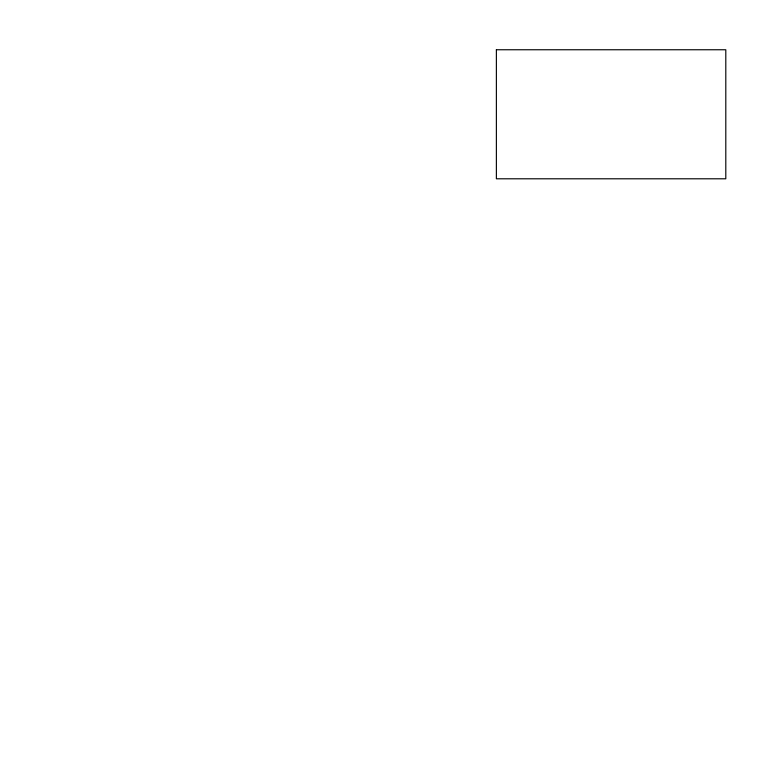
<?xml version="1.0" encoding="UTF-8"?>
<svg xmlns="http://www.w3.org/2000/svg" width="764" height="764" viewBox="0 0 764 764"><rect width="100%" height="100%" fill="white"/><g stroke="black" fill="none" stroke-linecap="round" stroke-linejoin="round"><path stroke-width="1.15" d="M496.38 49.755L496.38 178.795L725.8 178.795L725.8 49.755L496.38 49.755"/></g></svg>
